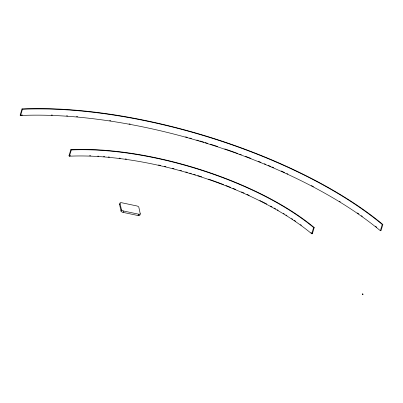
<?xml version="1.0" encoding="UTF-8"?>
<svg xmlns="http://www.w3.org/2000/svg" width="403" height="403" viewBox="0 0 403 403"><rect width="100%" height="100%" fill="white"/><g stroke="black" fill="none" stroke-linecap="round" stroke-linejoin="round"><path stroke-width="0.6" d="M362.599 294.321L362.594 294.019L362.952 294.296M363.002 294.119L362.559 294.104L363.078 294.155M362.685 294.084L362.76 294.235M362.514 294.261L362.579 294.024M20.15 115.137L22.009 108.906A268.232 103.511 16.6 0 1 382.85 224.471L380.991 230.702L380.377 230.728A267.451 103.208 16.6 0 0 20.588 115.5L20.15 115.137A268.232 103.511 16.6 0 1 22.528 115.036M20.588 115.5L22.447 109.268L22.009 108.906M68.989 155.825L70.847 149.594A180.912 69.815 16.6 0 1 314.219 227.539L312.36 233.77L311.746 233.8A180.126 69.512 16.6 0 0 69.427 156.193L68.989 155.825A180.912 69.815 16.6 0 1 70.732 155.754M69.427 156.193L71.286 149.961L70.847 149.594M119.6 204.568L120.013 203.183A1.96 0.756 16.6 0 1 121.716 202.754L136.758 205.923A1.96 0.756 16.6 0 1 138.813 207.147L140.249 213.741L139.836 215.126A1.96 0.756 16.6 0 1 138.133 215.555L123.091 212.381A1.96 0.756 16.6 0 1 121.031 211.162L119.6 204.568A1.96 0.756 16.6 0 1 119.898 204.14M121.031 211.162L121.444 209.777L120.013 203.183M123.091 212.381L123.504 210.996A1.96 0.756 16.6 0 1 121.444 209.777M138.133 215.555L138.546 214.169A1.96 0.756 16.6 0 0 140.249 213.741M311.746 233.8L313.605 227.569L314.219 227.539M380.377 230.728L382.235 224.496L382.85 224.471M123.504 210.996L138.546 214.169M22.447 109.268A267.451 103.208 16.6 0 1 382.235 224.496M51.241 115.051A268.232 103.511 16.6 0 1 52.445 115.092M66.475 115.852A268.232 103.511 16.6 0 1 67.714 115.938M76.459 116.643A268.232 103.511 16.6 0 1 77.719 116.754M109.641 120.643A268.232 103.511 16.6 0 1 110.865 120.829M129.056 123.892A268.232 103.511 16.6 0 1 130.224 124.104M185.587 136.874A268.232 103.511 16.6 0 1 187.355 137.363M189.712 138.022A268.232 103.511 16.6 0 1 191.48 138.521M196.775 140.053A268.232 103.511 16.6 0 1 198.533 140.571M199.712 140.919A268.232 103.511 16.6 0 1 203.812 142.158M204.986 142.516A268.232 103.511 16.6 0 1 207.908 143.418M210.245 144.153A268.232 103.511 16.6 0 1 217.816 146.586M224.763 148.909A268.232 103.511 16.6 0 1 226.496 149.498M227.07 149.694A268.232 103.511 16.6 0 1 235.679 152.722M236.254 152.928A268.232 103.511 16.6 0 1 237.961 153.543M239.674 154.168A268.232 103.511 16.6 0 1 241.377 154.797M245.346 156.273A268.232 103.511 16.6 0 1 250.978 158.424M258.237 161.281A268.232 103.511 16.6 0 1 261.008 162.399M264.318 163.749A268.232 103.511 16.6 0 1 265.965 164.434M268.156 165.351A268.232 103.511 16.6 0 1 270.887 166.504M271.975 166.968A268.232 103.511 16.6 0 1 273.708 167.713M281.163 170.988A268.232 103.511 16.6 0 1 284.563 172.524M286.82 173.552A268.232 103.511 16.6 0 1 287.944 174.071M311.383 185.571A268.232 103.511 16.6 0 1 313.489 186.67M339.276 201.253A268.232 103.511 16.6 0 1 340.298 201.878M357.406 212.945A268.232 103.511 16.6 0 1 358.902 213.978M361.37 215.706A268.232 103.511 16.6 0 1 362.347 216.396M375.374 226.143A268.232 103.511 16.6 0 1 376.805 227.282M71.286 149.961A180.126 69.512 16.6 0 1 313.605 227.569M89.511 155.754A180.912 69.815 16.6 0 1 90.771 155.8M97.657 156.142A180.912 69.815 16.6 0 1 98.821 156.213M103.506 156.55A180.912 69.815 16.6 0 1 104.684 156.646M108.246 156.958A180.912 69.815 16.6 0 1 109.44 157.074M119.097 158.137A180.912 69.815 16.6 0 1 120.321 158.288M125.227 158.943A180.912 69.815 16.6 0 1 126.461 159.12M158.455 164.983A180.912 69.815 16.6 0 1 160.767 165.507M164.243 166.313A180.912 69.815 16.6 0 1 165.981 166.726M172.353 168.308A180.912 69.815 16.6 0 1 174.091 168.756M179.884 170.298A180.912 69.815 16.6 0 1 181.617 170.776M185.662 171.92A180.912 69.815 16.6 0 1 187.395 172.424M189.697 173.099A180.912 69.815 16.6 0 1 191.425 173.617M193.727 174.318A180.912 69.815 16.6 0 1 195.445 174.847M197.737 175.567A180.912 69.815 16.6 0 1 201.737 176.852M208.547 179.139A180.912 69.815 16.6 0 1 214.739 181.315M215.303 181.516A180.912 69.815 16.6 0 1 220.32 183.365M220.874 183.572A180.912 69.815 16.6 0 1 223.64 184.624M225.841 185.476A180.912 69.815 16.6 0 1 230.758 187.43M232.929 188.312A180.912 69.815 16.6 0 1 235.624 189.425M241.488 191.934A180.912 69.815 16.6 0 1 244.122 193.092M246.943 194.357A180.912 69.815 16.6 0 1 249.225 195.4M259.824 200.487A180.912 69.815 16.6 0 1 260.917 201.032M261.461 201.304A180.912 69.815 16.6 0 1 266.831 204.074M270.519 206.044A180.912 69.815 16.6 0 1 272.075 206.89M274.136 208.029A180.912 69.815 16.6 0 1 275.662 208.89M277.183 209.751A180.912 69.815 16.6 0 1 278.186 210.331M283.228 213.303A180.912 69.815 16.6 0 1 284.301 213.958M285.903 214.935A180.912 69.815 16.6 0 1 286.961 215.595M291.616 218.562A180.912 69.815 16.6 0 1 292.628 219.227M294.135 220.229A180.912 69.815 16.6 0 1 295.621 221.227M300.442 224.587A180.912 69.815 16.6 0 1 301.379 225.262M310.96 232.617A180.912 69.815 16.6 0 1 312.36 233.77"/></g></svg>
